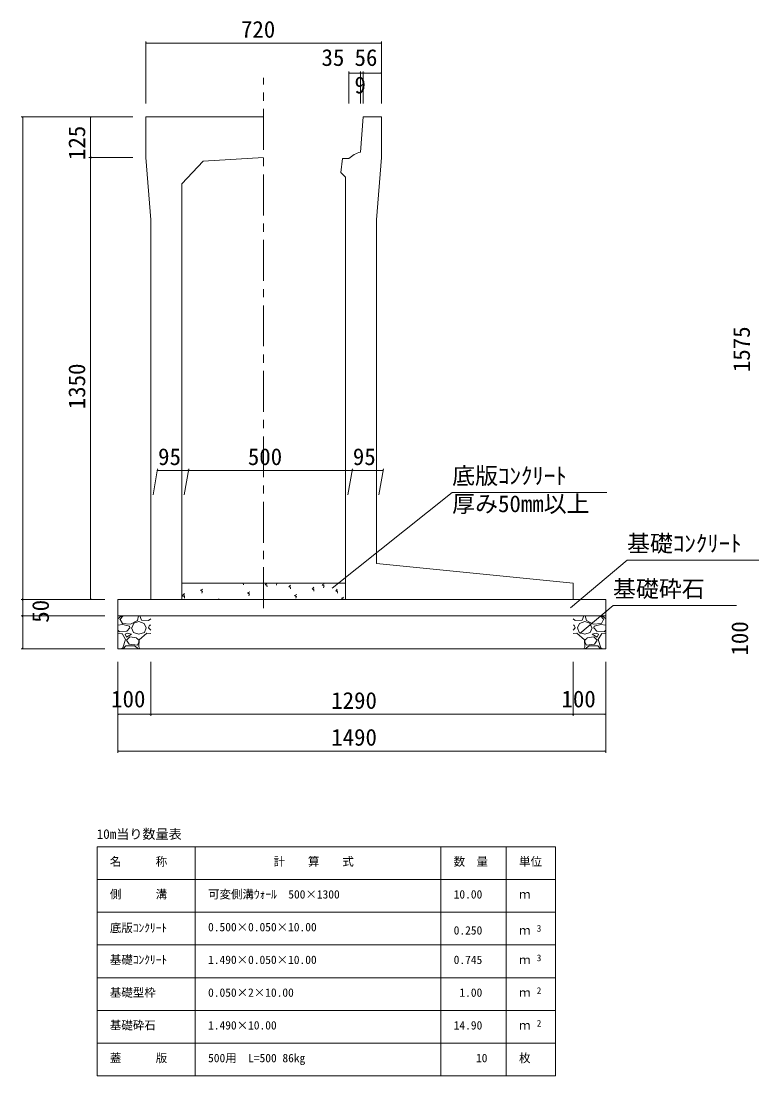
# Model space of a CAD drawing. Units: millimetres on the paper, scale 1:20. Extents: x 0 to 841, y 0 to 594.
# Drawn here: x 314.5 to 426.1, y 183.1 to 344.1 of the extents above; entities that cross this region are included whole.
import ezdxf
from ezdxf.enums import TextEntityAlignment as Align

# ---------------------------------------------------------------- set-up
doc = ezdxf.new("R2010")
doc.units = ezdxf.units.MM
doc.linetypes.add('USER1', pattern=[10, 6.25, -1.25, 1.25, -1.25])
for name, color, linetype, lineweight in [('D-STR-DIM（寸法）', 7, 'Continuous', 18), ('D-STR-HTXT（旗揚げ）', 4, 'Continuous', 18), ('D-STR-STRn（構造物）', 5, 'Continuous', 18), ('D-STR（構造物外形線）', 1, 'Continuous', 18)]:
    doc.layers.add(name, color=color, linetype=linetype, lineweight=lineweight)
doc.layers.add('D-STR-TXT（文字）', color=7, linetype='Continuous')
doc.styles.add('ＭＳ ゴシック', font='')
doc.styles.get('ＭＳ ゴシック').set_extended_font_data('MS Gothic')

msp = doc.modelspace()

# ---------------------------------------------------------------- linework, layer by layer
at = {"layer": 'D-STR-DIM（寸法）'}
for p, q in [((333.512, 331.541), (333.512, 341.03)), ((333.512, 340.78), (333.662, 340.805)), ((333.512, 340.78), (333.532, 340.78)), ((333.662, 340.755), (333.512, 340.78)), ((333.532, 340.78), (369.492, 340.78)), ((369.362, 340.805), (369.512, 340.78)), ((369.512, 340.78), (369.362, 340.755)), ((369.512, 340.78), (369.492, 340.78)), ((369.512, 331.541), (369.512, 341.03)), ((364.532, 331.541), (364.532, 336.447)), ((364.532, 336.197), (364.682, 336.222)), ((364.532, 336.197), (364.552, 336.197)), ((364.682, 336.172), (364.532, 336.197)), ((364.552, 336.197), (366.261, 336.197)), ((366.131, 336.222), (366.281, 336.197)), ((366.281, 336.197), (366.131, 336.172)), ((366.281, 336.197), (366.261, 336.197)), ((366.281, 331.541), (366.281, 336.447)), ((366.281, 331.541), (366.281, 336.447)), ((366.281, 336.197), (366.431, 336.222)), ((366.281, 336.197), (366.301, 336.197)), ((366.431, 336.172), (366.281, 336.197)), ((366.692, 336.197), (366.301, 336.197)), ((366.562, 336.222), (366.712, 336.197)), ((366.712, 336.197), (366.562, 336.172)), ((366.712, 336.197), (366.692, 336.197)), ((366.712, 331.541), (366.712, 336.447)), ((366.712, 331.541), (366.712, 336.447)), ((366.712, 336.197), (366.862, 336.222)), ((366.712, 336.197), (366.732, 336.197)), ((366.862, 336.172), (366.712, 336.197)), ((366.732, 336.197), (369.492, 336.197)), ((369.362, 336.222), (369.512, 336.197)), ((369.512, 336.197), (369.362, 336.172)), ((369.512, 336.197), (369.492, 336.197)), ((369.512, 331.541), (369.512, 336.447)), ((331.512, 329.541), (314.466, 329.541)), ((314.691, 329.391), (314.716, 329.541)), ((314.716, 329.541), (314.716, 329.521)), ((314.716, 329.541), (314.741, 329.391)), ((314.716, 329.521), (314.716, 255.811)), ((331.512, 329.541), (324.826, 329.541)), ((325.051, 329.391), (325.076, 329.541)), ((325.076, 329.541), (325.076, 329.521)), ((325.076, 329.541), (325.101, 329.391)), ((325.076, 329.521), (325.076, 323.311)), ((331.512, 323.291), (324.826, 323.291)), ((331.512, 323.291), (324.826, 323.291)), ((325.076, 323.291), (325.051, 323.441)), ((325.051, 323.141), (325.076, 323.291)), ((325.101, 323.441), (325.076, 323.291)), ((325.076, 323.291), (325.076, 323.311)), ((325.076, 323.291), (325.076, 323.271)), ((325.076, 323.291), (325.101, 323.141)), ((325.076, 323.271), (325.076, 255.811)), ((334.615, 271.8), (335.315, 275.767)), ((335.27, 275.517), (335.42, 275.542)), ((335.27, 275.517), (335.29, 275.517)), ((335.42, 275.492), (335.27, 275.517)), ((335.29, 275.517), (340, 275.517)), ((339.365, 271.8), (340.065, 275.767)), ((339.365, 271.8), (340.065, 275.767)), ((339.87, 275.542), (340.02, 275.517)), ((340.02, 275.517), (339.87, 275.492)), ((340.02, 275.517), (340, 275.517)), ((340.02, 275.517), (340.17, 275.542)), ((340.02, 275.517), (340.04, 275.517)), ((340.17, 275.492), (340.02, 275.517)), ((365, 275.517), (340.04, 275.517)), ((364.365, 271.8), (365.065, 275.767)), ((364.365, 271.8), (365.065, 275.767)), ((364.87, 275.542), (365.02, 275.517)), ((365.02, 275.517), (364.87, 275.492)), ((365.02, 275.517), (365, 275.517)), ((365.02, 275.517), (365.17, 275.542)), ((365.02, 275.517), (365.04, 275.517)), ((365.17, 275.492), (365.02, 275.517)), ((369.75, 275.517), (365.04, 275.517)), ((369.115, 271.8), (369.815, 275.767)), ((369.62, 275.542), (369.77, 275.517)), ((369.77, 275.517), (369.62, 275.492)), ((369.77, 275.517), (369.75, 275.517)), ((327.262, 255.791), (314.466, 255.791)), ((327.262, 255.791), (314.466, 255.791)), ((314.716, 255.791), (314.691, 255.941)), ((314.691, 255.641), (314.716, 255.791)), ((314.741, 255.941), (314.716, 255.791)), ((314.716, 255.791), (314.716, 255.811)), ((314.716, 255.791), (314.716, 255.771)), ((314.716, 255.791), (314.741, 255.641)), ((314.716, 255.771), (314.716, 253.311)), ((327.262, 255.791), (324.826, 255.791)), ((325.076, 255.791), (325.051, 255.941)), ((325.101, 255.941), (325.076, 255.791)), ((325.076, 255.791), (325.076, 255.811)), ((327.262, 253.291), (314.466, 253.291)), ((327.262, 253.291), (314.466, 253.291)), ((314.716, 253.291), (314.691, 253.441)), ((314.691, 253.141), (314.716, 253.291)), ((314.741, 253.441), (314.716, 253.291)), ((314.716, 253.291), (314.716, 253.311)), ((314.716, 253.291), (314.716, 253.271)), ((314.716, 253.291), (314.741, 253.141)), ((314.716, 253.271), (314.716, 248.311)), ((327.262, 248.291), (314.466, 248.291)), ((314.716, 248.291), (314.691, 248.441)), ((314.741, 248.441), (314.716, 248.291)), ((314.716, 248.291), (314.716, 248.311)), ((329.262, 246.291), (329.262, 232.418)), ((329.262, 246.291), (329.262, 238.041)), ((334.262, 246.291), (334.262, 238.041)), ((334.262, 246.291), (334.262, 238.041)), ((398.762, 246.291), (398.762, 238.041)), ((398.762, 246.291), (398.762, 238.041)), ((403.762, 246.291), (403.762, 238.041)), ((403.762, 246.291), (403.762, 232.418)), ((329.262, 238.291), (329.412, 238.316)), ((329.262, 238.291), (329.282, 238.291)), ((329.412, 238.266), (329.262, 238.291)), ((329.282, 238.291), (334.242, 238.291)), ((334.112, 238.316), (334.262, 238.291)), ((334.262, 238.291), (334.112, 238.266)), ((334.262, 238.291), (334.242, 238.291)), ((334.262, 238.291), (334.412, 238.316)), ((334.262, 238.291), (334.282, 238.291)), ((334.412, 238.266), (334.262, 238.291)), ((334.282, 238.291), (398.742, 238.291)), ((398.612, 238.316), (398.762, 238.291)), ((398.762, 238.291), (398.612, 238.266)), ((398.762, 238.291), (398.742, 238.291)), ((398.762, 238.291), (398.912, 238.316)), ((398.762, 238.291), (398.782, 238.291)), ((398.912, 238.266), (398.762, 238.291)), ((398.782, 238.291), (403.742, 238.291)), ((403.612, 238.316), (403.762, 238.291)), ((403.762, 238.291), (403.612, 238.266)), ((403.762, 238.291), (403.742, 238.291)), ((329.262, 232.668), (329.412, 232.693)), ((329.262, 232.668), (329.282, 232.668)), ((329.412, 232.643), (329.262, 232.668)), ((329.282, 232.668), (403.742, 232.668)), ((403.612, 232.693), (403.762, 232.668)), ((403.762, 232.668), (403.612, 232.643)), ((403.762, 232.668), (403.742, 232.668))]:
    msp.add_line(p, q, dxfattribs=at)
at = {"layer": 'D-STR-DIM（寸法）', "linetype": 'USER1'}
msp.add_line((351.512, 254.473), (351.512, 335.488), dxfattribs=at)
at = {"layer": 'D-STR-HTXT（旗揚げ）'}
for p, q in [((361.956, 257.556), (380.306, 272.151)), ((403.904, 272.151), (380.306, 272.151)), ((398.376, 254.56), (407.021, 261.824)), ((430.62, 261.824), (407.021, 261.824)), ((399.787, 250.631), (404.871, 254.893)), ((423.734, 254.893), (404.871, 254.893)), ((326.064, 218.056), (396.064, 218.056)), ((326.064, 183.056), (326.064, 218.056)), ((341.064, 183.056), (341.064, 218.056)), ((378.564, 183.056), (378.564, 218.056)), ((388.564, 202.056), (388.564, 218.056)), ((388.564, 183.056), (388.564, 218.056)), ((396.064, 183.056), (396.064, 218.056)), ((326.064, 213.056), (396.064, 213.056)), ((326.064, 208.056), (396.064, 208.056)), ((326.064, 203.056), (396.064, 203.056)), ((326.064, 198.056), (396.064, 198.056)), ((326.064, 193.056), (396.064, 193.056)), ((326.064, 188.056), (396.064, 188.056)), ((326.064, 183.056), (396.064, 183.056))]:
    msp.add_line(p, q, dxfattribs=at)
at = {"layer": 'D-STR-STRn（構造物）', "color": 7}
for p, q in [((339.012, 258.291), (364.012, 258.291)), ((348.439, 258.047), (348.394, 258.291)), ((351.766, 258.037), (351.979, 258.291)), ((351.766, 258.037), (352.065, 258.011)), ((352.026, 257.733), (351.968, 258.046)), ((353.455, 258.004), (353.551, 258.291)), ((353.48, 258.291), (353.495, 258.281)), ((355.352, 257.723), (355.593, 258.011)), ((355.612, 257.419), (355.554, 257.733)), ((360.431, 258.049), (360.781, 258.183)), ((360.431, 258.049), (360.68, 257.881)), ((360.64, 257.604), (360.742, 257.906)), ((339.012, 256.322), (339.399, 256.725)), ((339.012, 256.319), (339.455, 256.25)), ((339.412, 256.028), (339.357, 256.503)), ((341.859, 257.237), (342.209, 257.371)), ((341.859, 257.237), (342.108, 257.069)), ((342.068, 256.792), (342.169, 257.094)), ((349.045, 256.836), (349.395, 256.971)), ((349.045, 256.836), (349.293, 256.669)), ((349.253, 256.392), (349.355, 256.694)), ((355.352, 257.723), (355.651, 257.697)), ((356.23, 256.436), (356.58, 256.57)), ((356.23, 256.436), (356.479, 256.268)), ((356.439, 255.991), (356.541, 256.293)), ((358.939, 257.409), (359.18, 257.697)), ((358.939, 257.41), (359.237, 257.383)), ((359.198, 257.105), (359.14, 257.419)), ((362.525, 257.096), (362.766, 257.383)), ((362.525, 257.096), (362.824, 257.07)), ((362.784, 256.792), (362.727, 257.105)), ((363.416, 256.035), (363.766, 256.17)), ((344.633, 255.791), (344.736, 255.898)), ((363.416, 256.036), (363.665, 255.868)), ((363.692, 255.791), (363.726, 255.893))]:
    msp.add_line(p, q, dxfattribs=at)
at = {"layer": 'D-STR-STRn（構造物）'}
for p, q in [((329.262, 255.791), (329.262, 248.291)), ((329.262, 255.791), (403.762, 255.791)), ((403.762, 255.791), (403.762, 248.291)), ((329.262, 253.291), (403.762, 253.291)), ((329.262, 252.856), (329.825, 253.291)), ((329.571, 252.739), (330.068, 253.291)), ((332.423, 253.289), (332.223, 252.589)), ((332.593, 253.291), (332.863, 252.651)), ((400.432, 253.291), (400.162, 252.651)), ((400.602, 253.289), (400.802, 252.589)), ((403.454, 252.739), (402.957, 253.291)), ((403.762, 252.856), (403.199, 253.291)), ((330.025, 251.983), (329.262, 251.903)), ((329.931, 252.136), (329.581, 252.736)), ((331.168, 252.049), (329.918, 252.149)), ((331.019, 251.742), (330.019, 251.992)), ((331.071, 251.489), (330.621, 250.989)), ((331.072, 251.486), (331.022, 251.736)), ((332.223, 252.585), (331.173, 252.035)), ((331.317, 251.49), (331.617, 250.79)), ((331.37, 251.489), (331.67, 252.189)), ((331.672, 252.189), (332.472, 252.439)), ((332.469, 252.439), (333.269, 252.139)), ((332.868, 252.636), (333.918, 252.586)), ((333.272, 252.137), (333.572, 251.487)), ((333.319, 250.791), (333.569, 251.491)), ((334.262, 251.131), (333.919, 251.505)), ((333.92, 251.49), (334.07, 251.89)), ((333.921, 252.593), (334.262, 252.856)), ((334.262, 251.903), (334.075, 251.883)), ((399.103, 252.593), (398.762, 252.856)), ((398.762, 251.903), (398.949, 251.883)), ((398.762, 251.131), (399.105, 251.505)), ((399.105, 251.49), (398.955, 251.89)), ((400.157, 252.636), (399.107, 252.586)), ((399.753, 252.137), (399.453, 251.487)), ((399.705, 250.791), (399.455, 251.491)), ((400.555, 252.439), (399.755, 252.139)), ((401.353, 252.189), (400.553, 252.439)), ((400.801, 252.585), (401.851, 252.035)), ((401.655, 251.489), (401.355, 252.189)), ((401.708, 251.49), (401.408, 250.79)), ((401.857, 252.049), (403.107, 252.149)), ((401.953, 251.486), (402.003, 251.736)), ((401.954, 251.489), (402.404, 250.989)), ((402.005, 251.742), (403.005, 251.992)), ((402.999, 251.983), (403.762, 251.903)), ((403.094, 252.136), (403.444, 252.736)), ((329.469, 250.905), (329.262, 251.131)), ((329.872, 250.584), (329.262, 250.635)), ((330.618, 250.992), (329.468, 250.892)), ((330.432, 249.692), (329.882, 250.592)), ((330.022, 248.437), (330.422, 249.687)), ((330.369, 250.539), (330.569, 250.039)), ((330.72, 250.687), (330.37, 250.537)), ((330.569, 250.04), (331.319, 250.49)), ((331.071, 250.089), (330.571, 249.589)), ((331.323, 250.49), (330.723, 250.69)), ((332.077, 249.942), (331.077, 250.092)), ((331.617, 250.785), (332.467, 250.535)), ((332.481, 249.578), (332.081, 249.928)), ((332.474, 250.536), (333.324, 250.786)), ((333.672, 250.689), (332.522, 249.639)), ((334.262, 250.635), (333.672, 250.684)), ((398.762, 250.635), (399.352, 250.684)), ((399.352, 250.689), (400.502, 249.639)), ((400.551, 250.536), (399.701, 250.786)), ((400.543, 249.578), (400.943, 249.928)), ((401.408, 250.785), (400.558, 250.535)), ((400.948, 249.942), (401.948, 250.092)), ((401.702, 250.49), (402.302, 250.69)), ((402.455, 250.04), (401.705, 250.49)), ((401.954, 250.089), (402.454, 249.589)), ((402.304, 250.687), (402.654, 250.537)), ((402.407, 250.992), (403.557, 250.892)), ((402.655, 250.539), (402.455, 250.039)), ((402.593, 249.692), (403.143, 250.592)), ((403.003, 248.437), (402.603, 249.687)), ((403.152, 250.584), (403.762, 250.635)), ((403.555, 250.905), (403.762, 251.131)), ((329.262, 248.291), (362.762, 248.291)), ((329.262, 248.291), (403.762, 248.291)), ((329.825, 248.291), (330.021, 248.443)), ((330.068, 248.291), (330.471, 248.739)), ((330.471, 248.739), (331.771, 248.739)), ((330.569, 249.591), (330.969, 248.991)), ((330.973, 248.987), (332.223, 248.837)), ((331.769, 248.75), (332.419, 248.3)), ((332.222, 248.84), (332.472, 249.29)), ((332.463, 248.6), (332.593, 248.291)), ((332.519, 249.641), (332.469, 248.591)), ((332.471, 249.289), (332.471, 249.589)), ((400.562, 248.6), (400.432, 248.291)), ((400.506, 249.641), (400.556, 248.591)), ((400.802, 248.84), (400.552, 249.29)), ((400.554, 249.289), (400.554, 249.589)), ((401.255, 248.75), (400.605, 248.3)), ((402.052, 248.987), (400.802, 248.837)), ((402.554, 248.739), (401.254, 248.739)), ((402.455, 249.591), (402.055, 248.991)), ((402.957, 248.291), (402.554, 248.739)), ((403.199, 248.291), (403.003, 248.443))]:
    msp.add_line(p, q, dxfattribs=at)
at = {"layer": 'D-STR（構造物外形線）'}
for p, q in [((333.512, 323.291), (333.512, 329.541)), ((333.512, 329.541), (351.512, 329.541)), ((366.712, 329.541), (366.281, 324.128)), ((366.712, 329.541), (369.512, 329.541)), ((366.712, 329.541), (369.512, 329.541)), ((369.512, 323.291), (369.512, 329.541)), ((369.512, 323.291), (369.512, 329.541)), ((333.512, 323.291), (334.262, 313.791)), ((339.012, 319.291), (342.256, 322.736)), ((342.256, 322.736), (351.512, 323.291)), ((363.532, 323.141), (363.308, 321.039)), ((363.532, 323.141), (364.532, 323.141)), ((368.762, 313.791), (369.512, 323.291)), ((363.308, 321.039), (364.012, 320.291)), ((339.012, 255.791), (339.012, 319.291)), ((364.012, 255.791), (364.012, 320.291)), ((334.262, 255.791), (334.262, 313.791)), ((368.762, 261.291), (368.762, 313.791)), ((368.762, 261.291), (398.762, 258.291)), ((398.762, 255.791), (398.762, 258.291)), ((334.262, 255.791), (339.012, 255.791)), ((364.012, 255.791), (368.762, 255.791)), ((398.762, 255.791), (364.012, 255.791))]:
    msp.add_line(p, q, dxfattribs=at)
msp.add_arc((367.309, 320.262), 4, 104.89471, 133.9699, dxfattribs=at)

# ---------------------------------------------------------------- texts
at = {"layer": 'D-STR-DIM（寸法）', "style": 'ＭＳ ゴシック'}
for s, p in [('720', (348.048, 340.83)), ('35', (360.352, 336.522)), ('56', (365.394, 336.522)), ('9', (365.382, 332.326)), ('95', (335.389, 275.567)), ('500', (349.1, 275.567)), ('95', (365.139, 275.567)), ('100', (328.218, 238.57)), ('1290', (361.831, 238.341)), ('100', (396.999, 238.57)), ('1490', (361.831, 232.718))]:
    msp.add_text(s, height=2.566, dxfattribs=at).set_placement(p, align=Align.BOTTOM_LEFT)
for s, p in [('125', (325.026, 322.916)), ('1575', (426.55, 290.529)), ('1350', (325.026, 284.86)), ('50', (319.484, 252.258)), ('100', (426.275, 247.247))]:
    msp.add_text(s, height=2.566, rotation=90, dxfattribs=at).set_placement(p, align=Align.BOTTOM_LEFT)
at = {"layer": 'D-STR-TXT（文字）', "style": 'ＭＳ ゴシック'}
for s, height, p in [('底版ｺﾝｸﾘｰﾄ', 2.566, (380.306, 272.651)), ('厚み50mm以上', 2.566, (380.306, 268.379)), ('基礎ｺﾝｸﾘｰﾄ', 2.566, (407.021, 262.324)), ('基礎砕石', 2.566, (404.871, 255.393)), ('10m当り数量表', 1.466, (326.01, 218.818)), ('名\u3000\u3000\u3000称', 1.283, (328.026, 214.757)), ('計\u3000\u3000算\u3000\u3000式', 1.283, (353.03, 214.757)), ('数\u3000量', 1.283, (380.526, 214.757)), ('単位', 1.283, (390.526, 214.757)), ('側\u3000\u3000\u3000溝', 1.283, (328.026, 209.757)), ('可変側溝ｳｫｰﾙ\u3000500×1300', 1.283, (343.026, 209.757)), ('10.00', 1.283, (380.539, 209.757)), ('ｍ', 1.283, (390.526, 209.757)), ('底版ｺﾝｸﾘｰﾄ', 1.283, (328.026, 204.625)), ('0.500×0.050×10.00', 1.283, (343.026, 204.757)), ('0.250', 1.283, (380.539, 204.257)), ('ｍ', 1.283, (390.526, 204.257)), ('3', 1.026, (393.227, 204.76)), ('基礎ｺﾝｸﾘｰﾄ', 1.283, (328.026, 199.757)), ('1.490×0.050×10.00', 1.283, (343.026, 199.757)), ('0.745', 1.283, (380.539, 199.757)), ('3', 1.026, (393.227, 200.26)), ('ｍ', 1.283, (390.526, 199.757)), ('基礎型枠', 1.283, (328.026, 194.757)), ('2', 1.026, (393.227, 195.26)), ('0.050×2×10.00', 1.283, (343.026, 194.757)), (' 1.00', 1.283, (380.539, 194.757)), ('ｍ', 1.283, (390.526, 194.757)), ('基礎砕石', 1.283, (328.026, 189.757)), ('1.490×10.00', 1.283, (343.026, 189.757)), ('14.90', 1.283, (380.539, 189.757)), ('ｍ', 1.283, (390.526, 189.757)), ('2', 1.026, (393.227, 190.26)), ('蓋\u3000\u3000\u3000版', 1.283, (328.026, 184.757)), ('500用\u3000L=500 86kg', 1.283, (343.026, 184.757)), ('10', 1.283, (383.95, 184.757)), ('枚', 1.283, (390.526, 184.757))]:
    msp.add_text(s, height=height, dxfattribs=at).set_placement(p, align=Align.BOTTOM_LEFT)

doc.saveas('drawing.dxf')
